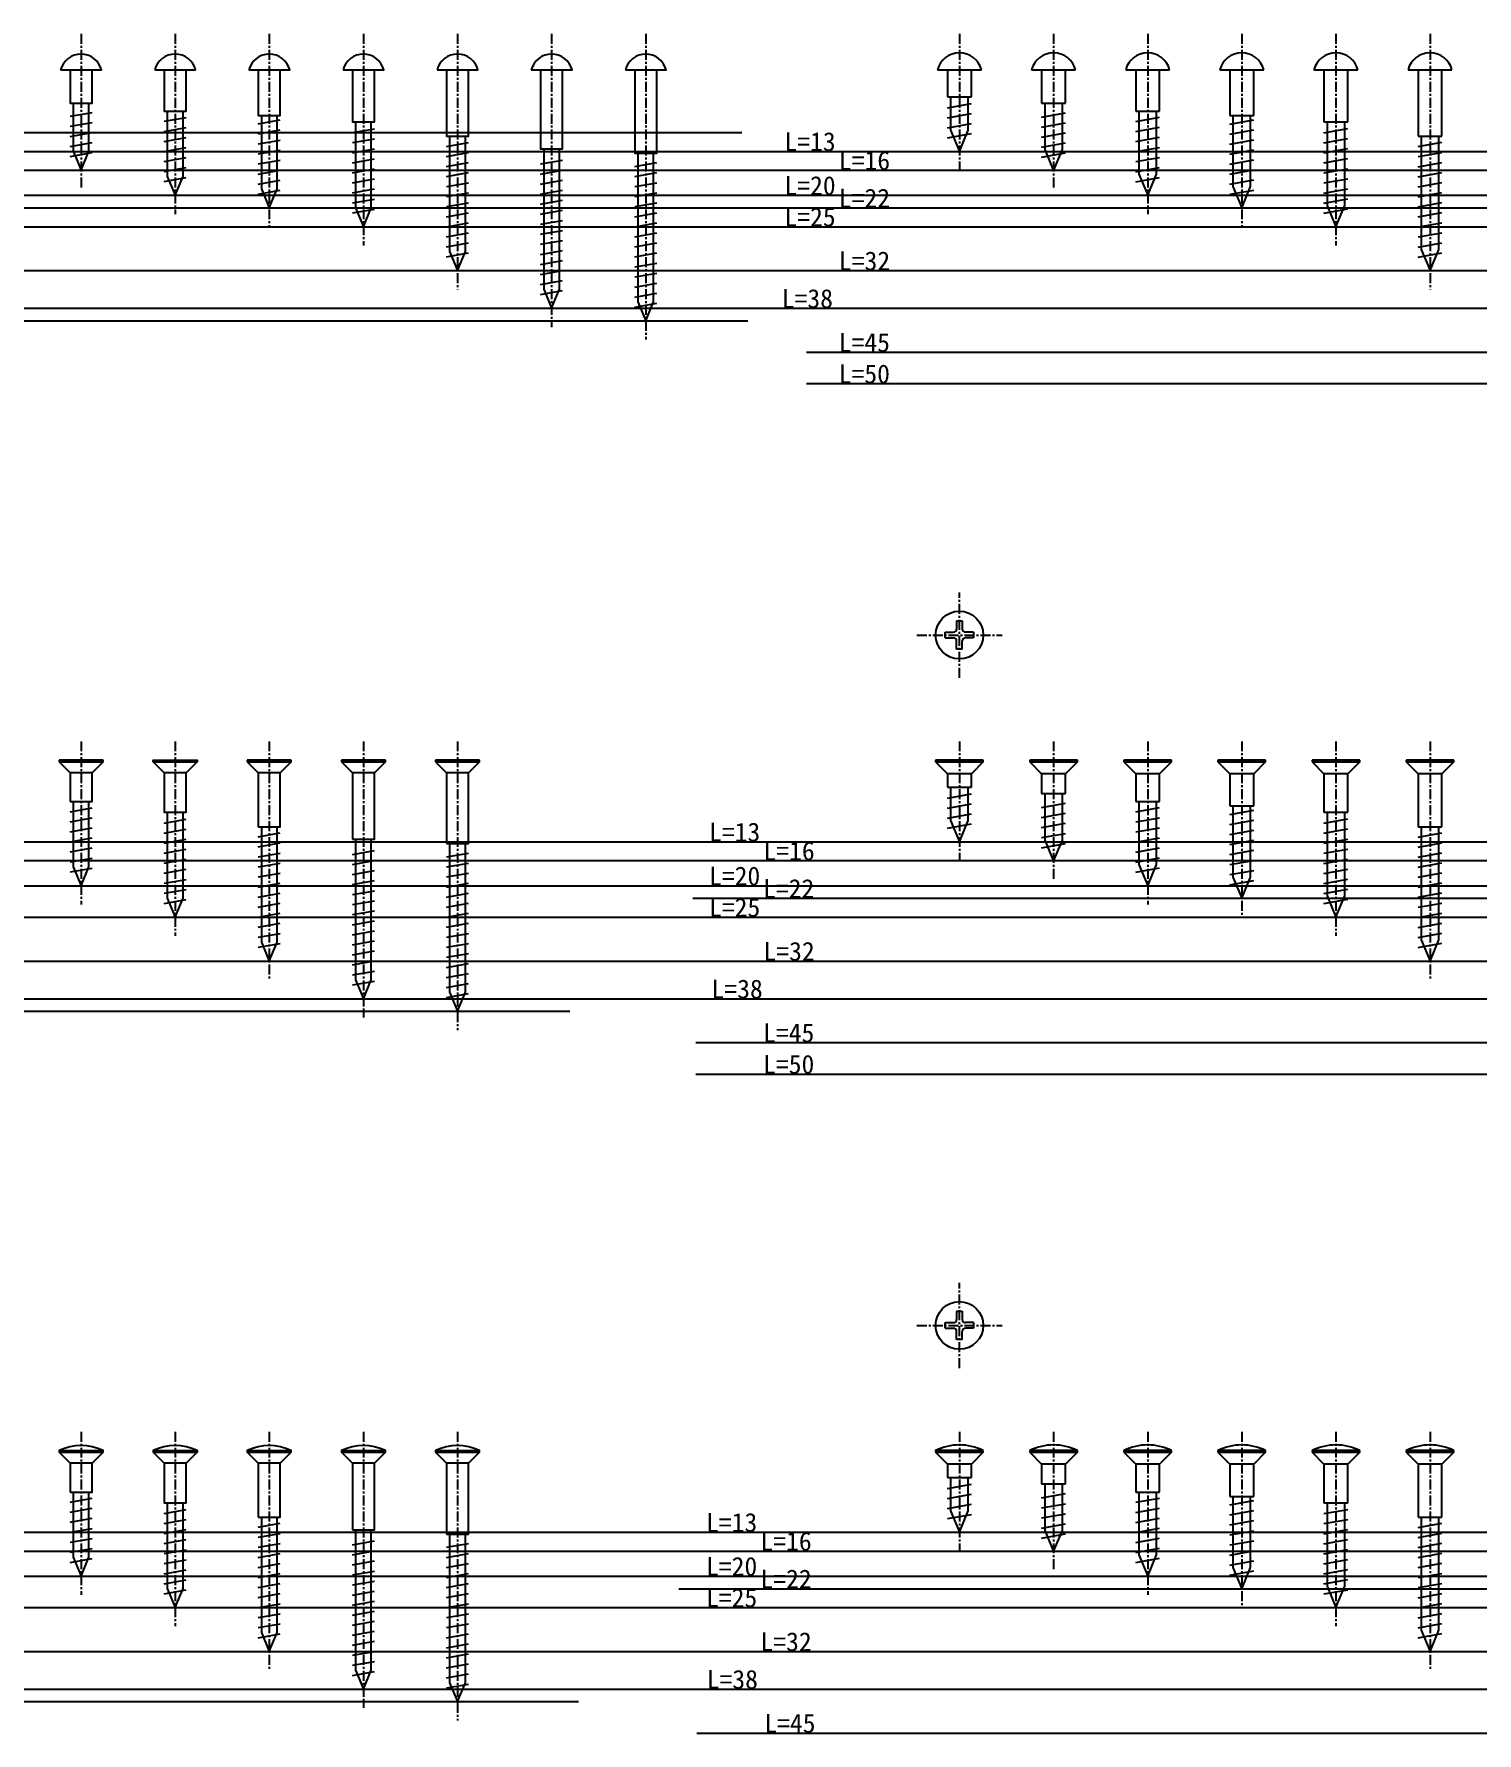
# Model space of a CAD drawing. Header units: millimetres. Extents: x 233 to 3318, y 47 to 2014.
# Drawn here: x 526.7 to 756.7, y 1033.3 to 1304 of the extents above; entities that cross this region are included whole.
import ezdxf

# ---------------------------------------------------------------- set-up
doc = ezdxf.new("R2010")
doc.units = ezdxf.units.MM
doc.linetypes.add('csc_CENTER', pattern=[50.8, 31.75, -6.35, 6.35, -6.35])
doc.layers.get('Defpoints').update_dxf_attribs({"color": 251})
doc.styles.add('ＭＳ ゴシック', font='MS Gothic.ttf')

# ---------------------------------------------------------------- blocks, each defined once
blk = doc.blocks.new('*U53')
at = {"color": 0, "linetype": 'csc_CENTER', "lineweight": -2, "ltscale": 0.05}
blk.add_line((0, 5.7), (0, -16), dxfattribs=at)
at = {"color": 0, "linetype": 'ByBlock', "lineweight": -2}
for p, q in [((-1.9, 0), (-1.9, -4.3)), ((1.9, -4.3), (1.9, 0)), ((-1.9, -4.3), (1.9, -4.3)), ((-1.9, -6.04), (1.9, -5.36)), ((-1.4, -4.3), (-1.4, -9.62)), ((1.4, -9.62), (1.4, -4.3)), ((-1.9, -7.64), (1.9, -6.96)), ((-1.9, -9.24), (1.9, -8.56)), ((-1.9, -10.84), (1.9, -10.16)), ((-1.4, -9.62), (0, -13)), ((0, -13), (1.4, -9.62))]:
    blk.add_line(p, q, dxfattribs=at)
blk.add_lwpolyline([(-3.5, 0), (3.5, 0)], dxfattribs=at)
blk.add_arc((0, -0.92), 3.62, 14.7048, 165.2952, dxfattribs=at)
blk = doc.blocks.new('*U54')
at = {"color": 0, "linetype": 'csc_CENTER', "lineweight": -2, "ltscale": 0.05}
blk.add_line((0, 5.7), (0, -19.1), dxfattribs=at)
at = {"color": 0, "linetype": 'ByBlock', "lineweight": -2}
for p, q in [((-1.9, 0), (-1.9, -5.3)), ((1.9, -5.3), (1.9, 0)), ((-1.9, -5.3), (1.9, -5.3)), ((-1.4, -5.3), (-1.4, -12.72)), ((1.4, -12.72), (1.4, -5.3)), ((-1.9, -7.54), (1.9, -6.86)), ((-1.9, -9.14), (1.9, -8.46)), ((-1.9, -10.74), (1.9, -10.06)), ((-1.9, -12.34), (1.9, -11.66)), ((-1.9, -13.94), (1.9, -13.26)), ((-1.4, -12.72), (0, -16.1)), ((0, -16.1), (1.4, -12.72))]:
    blk.add_line(p, q, dxfattribs=at)
blk.add_lwpolyline([(-3.5, 0), (3.5, 0)], dxfattribs=at)
blk.add_arc((0, -0.92), 3.62, 14.7048, 165.2952, dxfattribs=at)
blk = doc.blocks.new('*U55')
at = {"color": 0, "linetype": 'csc_CENTER', "lineweight": -2, "ltscale": 0.05}
blk.add_line((0, 5.7), (0, -23), dxfattribs=at)
at = {"color": 0, "linetype": 'ByBlock', "lineweight": -2}
for p, q in [((-1.9, 0), (-1.9, -6.6)), ((1.9, -6.6), (1.9, 0)), ((-1.9, -6.6), (1.9, -6.6)), ((-1.9, -8.24), (1.9, -7.56)), ((-1.4, -6.6), (-1.4, -16.62)), ((1.4, -16.62), (1.4, -6.6)), ((-1.9, -9.84), (1.9, -9.16)), ((-1.9, -11.44), (1.9, -10.76)), ((-1.9, -13.04), (1.9, -12.36)), ((-1.9, -14.64), (1.9, -13.96)), ((-1.9, -16.24), (1.9, -15.56)), ((-1.9, -17.84), (1.9, -17.16)), ((-1.4, -16.62), (0, -20)), ((0, -20), (1.4, -16.62))]:
    blk.add_line(p, q, dxfattribs=at)
blk.add_lwpolyline([(-3.5, 0), (3.5, 0)], dxfattribs=at)
blk.add_arc((0, -0.92), 3.62, 14.7048, 165.2952, dxfattribs=at)
blk = doc.blocks.new('*U56')
at = {"color": 0, "linetype": 'csc_CENTER', "lineweight": -2, "ltscale": 0.05}
blk.add_line((0, 5.7), (0, -25), dxfattribs=at)
at = {"color": 0, "linetype": 'ByBlock', "lineweight": -2}
for p, q in [((-1.9, 0), (-1.9, -7.3)), ((1.9, -7.3), (1.9, 0)), ((-1.9, -7.3), (1.9, -7.3)), ((-1.9, -8.64), (1.9, -7.96)), ((-1.4, -7.3), (-1.4, -18.62)), ((1.4, -18.62), (1.4, -7.3)), ((-1.9, -10.24), (1.9, -9.56)), ((-1.9, -11.84), (1.9, -11.16)), ((-1.9, -13.44), (1.9, -12.76)), ((-1.9, -15.04), (1.9, -14.36)), ((-1.9, -16.64), (1.9, -15.96)), ((-1.9, -18.24), (1.9, -17.56)), ((-1.4, -18.62), (0, -22)), ((0, -22), (1.4, -18.62)), ((-1.9, -19.84), (1.9, -19.16))]:
    blk.add_line(p, q, dxfattribs=at)
blk.add_lwpolyline([(-3.5, 0), (3.5, 0)], dxfattribs=at)
blk.add_arc((0, -0.92), 3.62, 14.7048, 165.2952, dxfattribs=at)
blk = doc.blocks.new('*U57')
at = {"color": 0, "linetype": 'csc_CENTER', "lineweight": -2, "ltscale": 0.05}
blk.add_line((0, 5.7), (0, -28), dxfattribs=at)
at = {"color": 0, "linetype": 'ByBlock', "lineweight": -2}
for p, q in [((-1.9, 0), (-1.9, -8.3)), ((1.9, -8.3), (1.9, 0)), ((-1.9, -8.3), (1.9, -8.3)), ((-1.9, -10.04), (1.9, -9.36)), ((-1.4, -8.3), (-1.4, -21.62)), ((1.4, -21.62), (1.4, -8.3)), ((-1.9, -11.64), (1.9, -10.96)), ((-1.9, -13.24), (1.9, -12.56)), ((-1.9, -14.84), (1.9, -14.16)), ((-1.9, -16.44), (1.9, -15.76)), ((-1.9, -18.04), (1.9, -17.36)), ((-1.9, -19.64), (1.9, -18.96)), ((-1.9, -21.24), (1.9, -20.56)), ((-1.4, -21.62), (0, -25)), ((0, -25), (1.4, -21.62)), ((-1.9, -22.84), (1.9, -22.16))]:
    blk.add_line(p, q, dxfattribs=at)
blk.add_lwpolyline([(-3.5, 0), (3.5, 0)], dxfattribs=at)
blk.add_arc((0, -0.92), 3.62, 14.7048, 165.2952, dxfattribs=at)
blk = doc.blocks.new('*U58')
at = {"color": 0, "linetype": 'csc_CENTER', "lineweight": -2, "ltscale": 0.05}
blk.add_line((0, 5.7), (0, -35), dxfattribs=at)
at = {"color": 0, "linetype": 'ByBlock', "lineweight": -2}
for p, q in [((-1.9, 0), (-1.9, -10.6)), ((1.9, -10.6), (1.9, 0)), ((-1.9, -10.6), (1.9, -10.6)), ((-1.4, -10.6), (-1.4, -28.62)), ((1.4, -28.62), (1.4, -10.6)), ((-1.9, -12.24), (1.9, -11.56)), ((-1.9, -13.84), (1.9, -13.16)), ((-1.9, -15.44), (1.9, -14.76)), ((-1.9, -17.04), (1.9, -16.36)), ((-1.9, -18.64), (1.9, -17.96)), ((-1.9, -20.24), (1.9, -19.56)), ((-1.9, -21.84), (1.9, -21.16)), ((-1.9, -23.44), (1.9, -22.76)), ((-1.9, -25.04), (1.9, -24.36)), ((-1.9, -26.64), (1.9, -25.96)), ((-1.9, -28.24), (1.9, -27.56)), ((-1.9, -29.84), (1.9, -29.16)), ((-1.4, -28.62), (0, -32)), ((0, -32), (1.4, -28.62))]:
    blk.add_line(p, q, dxfattribs=at)
blk.add_lwpolyline([(-3.5, 0), (3.5, 0)], dxfattribs=at)
blk.add_arc((0, -0.92), 3.62, 14.7048, 165.2952, dxfattribs=at)
blk = doc.blocks.new('*U62')
at = {"color": 0, "linetype": 'csc_CENTER', "lineweight": -2, "ltscale": 0.05}
for p, q in [((0, -6.8), (0, 6.8)), ((-6.8, 0), (6.8, 0))]:
    blk.add_line(p, q, dxfattribs=at)
at = {"color": 0, "linetype": 'ByBlock', "lineweight": -2}
for p, q in [((-2.25, 0.45), (-0.95, 0.45)), ((-2.25, -0.45), (-2.25, 0.45)), ((-0.45, 2.25), (0.45, 2.25)), ((-0.45, 2.25), (-0.45, 0.95)), ((0.45, 2.25), (0.45, 0.95)), ((2.25, 0.45), (0.95, 0.45)), ((2.25, 0.45), (2.25, -0.45)), ((-2.25, -0.45), (-0.95, -0.45)), ((-0.45, -2.25), (-0.45, -0.95)), ((0.45, -2.25), (-0.45, -2.25)), ((0.45, -2.25), (0.45, -0.95)), ((2.25, -0.45), (0.95, -0.45))]:
    blk.add_line(p, q, dxfattribs=at)
blk.add_circle((0, 0), 3.8, dxfattribs=at)
for centre, start, end in [((-0.95, 0.95), 270, 0), ((0.95, 0.95), 180, 270), ((-0.95, -0.95), 0, 90), ((0.95, -0.95), 90, 180)]:
    blk.add_arc(centre, 0.5, start, end, dxfattribs=at)
blk = doc.blocks.new('*U63')
at = {"color": 0, "linetype": 'csc_CENTER', "lineweight": -2, "ltscale": 0.05}
blk.add_line((0, 3), (0, -16), dxfattribs=at)
at = {"color": 0, "linetype": 'ByBlock', "lineweight": -2}
for p, q in [((3.8, 0), (-3.8, 0)), ((-3.8, 0), (-3.8, -0.25)), ((3.8, -0.25), (3.8, 0)), ((-3.8, -0.25), (3.8, -0.25)), ((-3.8, -0.25), (-1.9, -2.15)), ((-1.9, -2.15), (-1.9, -4.3)), ((3.8, -0.25), (1.9, -2.15)), ((1.9, -4.3), (1.9, -2.15)), ((-1.9, -4.3), (1.9, -4.3)), ((-1.9, -6.04), (1.9, -5.36)), ((-1.4, -4.3), (-1.4, -9.62)), ((1.4, -9.62), (1.4, -4.3)), ((-1.9, -7.64), (1.9, -6.96)), ((-1.9, -9.24), (1.9, -8.56)), ((-1.9, -10.84), (1.9, -10.16)), ((-1.4, -9.62), (0, -13)), ((0, -13), (1.4, -9.62))]:
    blk.add_line(p, q, dxfattribs=at)
blk.add_lwpolyline([(1.9, -2.15), (-1.9, -2.15)], dxfattribs=at)
blk = doc.blocks.new('*U64')
at = {"color": 0, "linetype": 'csc_CENTER', "lineweight": -2, "ltscale": 0.05}
blk.add_line((0, 3), (0, -19.1), dxfattribs=at)
at = {"color": 0, "linetype": 'ByBlock', "lineweight": -2}
for p, q in [((3.8, 0), (-3.8, 0)), ((-3.8, 0), (-3.8, -0.25)), ((3.8, -0.25), (3.8, 0)), ((-3.8, -0.25), (3.8, -0.25)), ((-3.8, -0.25), (-1.9, -2.15)), ((-1.9, -2.15), (-1.9, -5.3)), ((3.8, -0.25), (1.9, -2.15)), ((1.9, -5.3), (1.9, -2.15)), ((-1.9, -5.3), (1.9, -5.3)), ((-1.4, -5.3), (-1.4, -12.72)), ((1.4, -12.72), (1.4, -5.3)), ((-1.9, -7.54), (1.9, -6.86)), ((-1.9, -9.14), (1.9, -8.46)), ((-1.9, -10.74), (1.9, -10.06)), ((-1.9, -12.34), (1.9, -11.66)), ((-1.9, -13.94), (1.9, -13.26)), ((-1.4, -12.72), (0, -16.1)), ((0, -16.1), (1.4, -12.72))]:
    blk.add_line(p, q, dxfattribs=at)
blk.add_lwpolyline([(1.9, -2.15), (-1.9, -2.15)], dxfattribs=at)
blk = doc.blocks.new('*U65')
at = {"color": 0, "linetype": 'csc_CENTER', "lineweight": -2, "ltscale": 0.05}
blk.add_line((0, 3), (0, -23), dxfattribs=at)
at = {"color": 0, "linetype": 'ByBlock', "lineweight": -2}
for p, q in [((3.8, 0), (-3.8, 0)), ((-3.8, 0), (-3.8, -0.25)), ((3.8, -0.25), (3.8, 0)), ((-3.8, -0.25), (3.8, -0.25)), ((-3.8, -0.25), (-1.9, -2.15)), ((-1.9, -2.15), (-1.9, -6.6)), ((3.8, -0.25), (1.9, -2.15)), ((1.9, -6.6), (1.9, -2.15)), ((-1.9, -6.6), (1.9, -6.6)), ((-1.9, -8.24), (1.9, -7.56)), ((-1.4, -6.6), (-1.4, -16.62)), ((1.4, -16.62), (1.4, -6.6)), ((-1.9, -9.84), (1.9, -9.16)), ((-1.9, -11.44), (1.9, -10.76)), ((-1.9, -13.04), (1.9, -12.36)), ((-1.9, -14.64), (1.9, -13.96)), ((-1.9, -16.24), (1.9, -15.56)), ((-1.9, -17.84), (1.9, -17.16)), ((-1.4, -16.62), (0, -20)), ((0, -20), (1.4, -16.62))]:
    blk.add_line(p, q, dxfattribs=at)
blk.add_lwpolyline([(1.9, -2.15), (-1.9, -2.15)], dxfattribs=at)
blk = doc.blocks.new('*U66')
at = {"color": 0, "linetype": 'csc_CENTER', "lineweight": -2, "ltscale": 0.05}
blk.add_line((0, 3), (0, -25), dxfattribs=at)
at = {"color": 0, "linetype": 'ByBlock', "lineweight": -2}
for p, q in [((3.8, 0), (-3.8, 0)), ((-3.8, 0), (-3.8, -0.25)), ((3.8, -0.25), (3.8, 0)), ((-3.8, -0.25), (3.8, -0.25)), ((-3.8, -0.25), (-1.9, -2.15)), ((-1.9, -2.15), (-1.9, -7.3)), ((3.8, -0.25), (1.9, -2.15)), ((1.9, -7.3), (1.9, -2.15)), ((-1.9, -7.3), (1.9, -7.3)), ((-1.9, -8.64), (1.9, -7.96)), ((-1.4, -7.3), (-1.4, -18.62)), ((1.4, -18.62), (1.4, -7.3)), ((-1.9, -10.24), (1.9, -9.56)), ((-1.9, -11.84), (1.9, -11.16)), ((-1.9, -13.44), (1.9, -12.76)), ((-1.9, -15.04), (1.9, -14.36)), ((-1.9, -16.64), (1.9, -15.96)), ((-1.9, -18.24), (1.9, -17.56)), ((-1.4, -18.62), (0, -22)), ((0, -22), (1.4, -18.62)), ((-1.9, -19.84), (1.9, -19.16))]:
    blk.add_line(p, q, dxfattribs=at)
blk.add_lwpolyline([(1.9, -2.15), (-1.9, -2.15)], dxfattribs=at)
blk = doc.blocks.new('*U70')
at = {"color": 0, "linetype": 'csc_CENTER', "lineweight": -2, "ltscale": 0.05}
blk.add_line((0, 3), (0, -28), dxfattribs=at)
at = {"color": 0, "linetype": 'ByBlock', "lineweight": -2}
for p, q in [((3.8, 0), (-3.8, 0)), ((-3.8, 0), (-3.8, -0.25)), ((3.8, -0.25), (3.8, 0)), ((-3.8, -0.25), (3.8, -0.25)), ((-3.8, -0.25), (-1.9, -2.15)), ((-1.9, -2.15), (-1.9, -8.3)), ((3.8, -0.25), (1.9, -2.15)), ((1.9, -8.3), (1.9, -2.15)), ((-1.9, -8.3), (1.9, -8.3)), ((-1.9, -10.04), (1.9, -9.36)), ((-1.4, -8.3), (-1.4, -21.62)), ((1.4, -21.62), (1.4, -8.3)), ((-1.9, -11.64), (1.9, -10.96)), ((-1.9, -13.24), (1.9, -12.56)), ((-1.9, -14.84), (1.9, -14.16)), ((-1.9, -16.44), (1.9, -15.76)), ((-1.9, -18.04), (1.9, -17.36)), ((-1.9, -19.64), (1.9, -18.96)), ((-1.9, -21.24), (1.9, -20.56)), ((-1.4, -21.62), (0, -25)), ((0, -25), (1.4, -21.62)), ((-1.9, -22.84), (1.9, -22.16))]:
    blk.add_line(p, q, dxfattribs=at)
blk.add_lwpolyline([(1.9, -2.15), (-1.9, -2.15)], dxfattribs=at)
blk = doc.blocks.new('*U69')
at = {"color": 0, "linetype": 'csc_CENTER', "lineweight": -2, "ltscale": 0.05}
blk.add_line((0, 3), (0, -35), dxfattribs=at)
at = {"color": 0, "linetype": 'ByBlock', "lineweight": -2}
for p, q in [((3.8, 0), (-3.8, 0)), ((-3.8, 0), (-3.8, -0.25)), ((3.8, -0.25), (3.8, 0)), ((-3.8, -0.25), (3.8, -0.25)), ((-3.8, -0.25), (-1.9, -2.15)), ((-1.9, -2.15), (-1.9, -10.6)), ((3.8, -0.25), (1.9, -2.15)), ((1.9, -10.6), (1.9, -2.15)), ((-1.9, -10.6), (1.9, -10.6)), ((-1.4, -10.6), (-1.4, -28.62)), ((1.4, -28.62), (1.4, -10.6)), ((-1.9, -12.24), (1.9, -11.56)), ((-1.9, -13.84), (1.9, -13.16)), ((-1.9, -15.44), (1.9, -14.76)), ((-1.9, -17.04), (1.9, -16.36)), ((-1.9, -18.64), (1.9, -17.96)), ((-1.9, -20.24), (1.9, -19.56)), ((-1.9, -21.84), (1.9, -21.16)), ((-1.9, -23.44), (1.9, -22.76)), ((-1.9, -25.04), (1.9, -24.36)), ((-1.9, -26.64), (1.9, -25.96)), ((-1.9, -28.24), (1.9, -27.56)), ((-1.9, -29.84), (1.9, -29.16)), ((-1.4, -28.62), (0, -32)), ((0, -32), (1.4, -28.62))]:
    blk.add_line(p, q, dxfattribs=at)
blk.add_lwpolyline([(1.9, -2.15), (-1.9, -2.15)], dxfattribs=at)
blk = doc.blocks.new('*U72')
at = {"color": 0, "linetype": 'csc_CENTER', "lineweight": -2, "ltscale": 0.05}
for p, q in [((0, -6.8), (0, 6.8)), ((-6.8, 0), (6.8, 0))]:
    blk.add_line(p, q, dxfattribs=at)
at = {"color": 0, "linetype": 'ByBlock', "lineweight": -2}
for p, q in [((-2.25, 0.45), (-0.95, 0.45)), ((-2.25, -0.45), (-2.25, 0.45)), ((-0.45, 2.25), (0.45, 2.25)), ((-0.45, 2.25), (-0.45, 0.95)), ((0.45, 2.25), (0.45, 0.95)), ((2.25, 0.45), (0.95, 0.45)), ((2.25, 0.45), (2.25, -0.45)), ((-2.25, -0.45), (-0.95, -0.45)), ((-0.45, -2.25), (-0.45, -0.95)), ((0.45, -2.25), (-0.45, -2.25)), ((0.45, -2.25), (0.45, -0.95)), ((2.25, -0.45), (0.95, -0.45))]:
    blk.add_line(p, q, dxfattribs=at)
blk.add_circle((0, 0), 3.8, dxfattribs=at)
for centre, start, end in [((-0.95, 0.95), 270, 0), ((0.95, 0.95), 180, 270), ((-0.95, -0.95), 0, 90), ((0.95, -0.95), 90, 180)]:
    blk.add_arc(centre, 0.5, start, end, dxfattribs=at)
blk = doc.blocks.new('*U73')
at = {"color": 0, "linetype": 'csc_CENTER', "lineweight": -2, "ltscale": 0.05}
blk.add_line((0, 3), (0, -16), dxfattribs=at)
at = {"color": 0, "linetype": 'ByBlock', "lineweight": -2}
for p, q in [((3.8, 0), (-3.8, 0)), ((-3.8, 0), (-3.8, -0.25)), ((3.8, -0.25), (3.8, 0)), ((-3.8, -0.25), (3.8, -0.25)), ((-3.8, -0.25), (-1.9, -2.15)), ((-1.9, -2.15), (-1.9, -4.3)), ((3.8, -0.25), (1.9, -2.15)), ((1.9, -4.3), (1.9, -2.15)), ((-1.9, -4.3), (1.9, -4.3)), ((-1.9, -6.04), (1.9, -5.36)), ((-1.4, -4.3), (-1.4, -9.62)), ((1.4, -9.62), (1.4, -4.3)), ((-1.9, -7.64), (1.9, -6.96)), ((-1.9, -9.24), (1.9, -8.56)), ((-1.9, -10.84), (1.9, -10.16)), ((-1.4, -9.62), (0, -13)), ((0, -13), (1.4, -9.62))]:
    blk.add_line(p, q, dxfattribs=at)
blk.add_lwpolyline([(3.8, 0, 0.236842), (-3.8, 0)], format="xyb", dxfattribs=at)
blk.add_lwpolyline([(1.9, -2.15), (-1.9, -2.15)], dxfattribs=at)
blk = doc.blocks.new('*U74')
at = {"color": 0, "linetype": 'csc_CENTER', "lineweight": -2, "ltscale": 0.05}
blk.add_line((0, 3), (0, -19.1), dxfattribs=at)
at = {"color": 0, "linetype": 'ByBlock', "lineweight": -2}
for p, q in [((3.8, 0), (-3.8, 0)), ((-3.8, 0), (-3.8, -0.25)), ((3.8, -0.25), (3.8, 0)), ((-3.8, -0.25), (3.8, -0.25)), ((-3.8, -0.25), (-1.9, -2.15)), ((-1.9, -2.15), (-1.9, -5.3)), ((3.8, -0.25), (1.9, -2.15)), ((1.9, -5.3), (1.9, -2.15)), ((-1.9, -5.3), (1.9, -5.3)), ((-1.4, -5.3), (-1.4, -12.72)), ((1.4, -12.72), (1.4, -5.3)), ((-1.9, -7.54), (1.9, -6.86)), ((-1.9, -9.14), (1.9, -8.46)), ((-1.9, -10.74), (1.9, -10.06)), ((-1.9, -12.34), (1.9, -11.66)), ((-1.9, -13.94), (1.9, -13.26)), ((-1.4, -12.72), (0, -16.1)), ((0, -16.1), (1.4, -12.72))]:
    blk.add_line(p, q, dxfattribs=at)
blk.add_lwpolyline([(3.8, 0, 0.236842), (-3.8, 0)], format="xyb", dxfattribs=at)
blk.add_lwpolyline([(1.9, -2.15), (-1.9, -2.15)], dxfattribs=at)
blk = doc.blocks.new('*U75')
at = {"color": 0, "linetype": 'csc_CENTER', "lineweight": -2, "ltscale": 0.05}
blk.add_line((0, 3), (0, -23), dxfattribs=at)
at = {"color": 0, "linetype": 'ByBlock', "lineweight": -2}
for p, q in [((3.8, 0), (-3.8, 0)), ((-3.8, 0), (-3.8, -0.25)), ((3.8, -0.25), (3.8, 0)), ((-3.8, -0.25), (3.8, -0.25)), ((-3.8, -0.25), (-1.9, -2.15)), ((-1.9, -2.15), (-1.9, -6.6)), ((3.8, -0.25), (1.9, -2.15)), ((1.9, -6.6), (1.9, -2.15)), ((-1.9, -6.6), (1.9, -6.6)), ((-1.9, -8.24), (1.9, -7.56)), ((-1.4, -6.6), (-1.4, -16.62)), ((1.4, -16.62), (1.4, -6.6)), ((-1.9, -9.84), (1.9, -9.16)), ((-1.9, -11.44), (1.9, -10.76)), ((-1.9, -13.04), (1.9, -12.36)), ((-1.9, -14.64), (1.9, -13.96)), ((-1.9, -16.24), (1.9, -15.56)), ((-1.9, -17.84), (1.9, -17.16)), ((-1.4, -16.62), (0, -20)), ((0, -20), (1.4, -16.62))]:
    blk.add_line(p, q, dxfattribs=at)
blk.add_lwpolyline([(3.8, 0, 0.236842), (-3.8, 0)], format="xyb", dxfattribs=at)
blk.add_lwpolyline([(1.9, -2.15), (-1.9, -2.15)], dxfattribs=at)
blk = doc.blocks.new('*U76')
at = {"color": 0, "linetype": 'csc_CENTER', "lineweight": -2, "ltscale": 0.05}
blk.add_line((0, 3), (0, -25), dxfattribs=at)
at = {"color": 0, "linetype": 'ByBlock', "lineweight": -2}
for p, q in [((3.8, 0), (-3.8, 0)), ((-3.8, 0), (-3.8, -0.25)), ((3.8, -0.25), (3.8, 0)), ((-3.8, -0.25), (3.8, -0.25)), ((-3.8, -0.25), (-1.9, -2.15)), ((-1.9, -2.15), (-1.9, -7.3)), ((3.8, -0.25), (1.9, -2.15)), ((1.9, -7.3), (1.9, -2.15)), ((-1.9, -7.3), (1.9, -7.3)), ((-1.9, -8.64), (1.9, -7.96)), ((-1.4, -7.3), (-1.4, -18.62)), ((1.4, -18.62), (1.4, -7.3)), ((-1.9, -10.24), (1.9, -9.56)), ((-1.9, -11.84), (1.9, -11.16)), ((-1.9, -13.44), (1.9, -12.76)), ((-1.9, -15.04), (1.9, -14.36)), ((-1.9, -16.64), (1.9, -15.96)), ((-1.9, -18.24), (1.9, -17.56)), ((-1.4, -18.62), (0, -22)), ((0, -22), (1.4, -18.62)), ((-1.9, -19.84), (1.9, -19.16))]:
    blk.add_line(p, q, dxfattribs=at)
blk.add_lwpolyline([(3.8, 0, 0.236842), (-3.8, 0)], format="xyb", dxfattribs=at)
blk.add_lwpolyline([(1.9, -2.15), (-1.9, -2.15)], dxfattribs=at)
blk = doc.blocks.new('*U77')
at = {"color": 0, "linetype": 'csc_CENTER', "lineweight": -2, "ltscale": 0.05}
blk.add_line((0, 3), (0, -28), dxfattribs=at)
at = {"color": 0, "linetype": 'ByBlock', "lineweight": -2}
for p, q in [((3.8, 0), (-3.8, 0)), ((-3.8, 0), (-3.8, -0.25)), ((3.8, -0.25), (3.8, 0)), ((-3.8, -0.25), (3.8, -0.25)), ((-3.8, -0.25), (-1.9, -2.15)), ((-1.9, -2.15), (-1.9, -8.3)), ((3.8, -0.25), (1.9, -2.15)), ((1.9, -8.3), (1.9, -2.15)), ((-1.9, -8.3), (1.9, -8.3)), ((-1.9, -10.04), (1.9, -9.36)), ((-1.4, -8.3), (-1.4, -21.62)), ((1.4, -21.62), (1.4, -8.3)), ((-1.9, -11.64), (1.9, -10.96)), ((-1.9, -13.24), (1.9, -12.56)), ((-1.9, -14.84), (1.9, -14.16)), ((-1.9, -16.44), (1.9, -15.76)), ((-1.9, -18.04), (1.9, -17.36)), ((-1.9, -19.64), (1.9, -18.96)), ((-1.9, -21.24), (1.9, -20.56)), ((-1.4, -21.62), (0, -25)), ((0, -25), (1.4, -21.62)), ((-1.9, -22.84), (1.9, -22.16))]:
    blk.add_line(p, q, dxfattribs=at)
blk.add_lwpolyline([(3.8, 0, 0.236842), (-3.8, 0)], format="xyb", dxfattribs=at)
blk.add_lwpolyline([(1.9, -2.15), (-1.9, -2.15)], dxfattribs=at)
blk = doc.blocks.new('*U78')
at = {"color": 0, "linetype": 'csc_CENTER', "lineweight": -2, "ltscale": 0.05}
blk.add_line((0, 3), (0, -35), dxfattribs=at)
at = {"color": 0, "linetype": 'ByBlock', "lineweight": -2}
for p, q in [((3.8, 0), (-3.8, 0)), ((-3.8, 0), (-3.8, -0.25)), ((3.8, -0.25), (3.8, 0)), ((-3.8, -0.25), (3.8, -0.25)), ((-3.8, -0.25), (-1.9, -2.15)), ((-1.9, -2.15), (-1.9, -10.6)), ((3.8, -0.25), (1.9, -2.15)), ((1.9, -10.6), (1.9, -2.15)), ((-1.9, -10.6), (1.9, -10.6)), ((-1.4, -10.6), (-1.4, -28.62)), ((1.4, -28.62), (1.4, -10.6)), ((-1.9, -12.24), (1.9, -11.56)), ((-1.9, -13.84), (1.9, -13.16)), ((-1.9, -15.44), (1.9, -14.76)), ((-1.9, -17.04), (1.9, -16.36)), ((-1.9, -18.64), (1.9, -17.96)), ((-1.9, -20.24), (1.9, -19.56)), ((-1.9, -21.84), (1.9, -21.16)), ((-1.9, -23.44), (1.9, -22.76)), ((-1.9, -25.04), (1.9, -24.36)), ((-1.9, -26.64), (1.9, -25.96)), ((-1.9, -28.24), (1.9, -27.56)), ((-1.9, -29.84), (1.9, -29.16)), ((-1.4, -28.62), (0, -32)), ((0, -32), (1.4, -28.62))]:
    blk.add_line(p, q, dxfattribs=at)
blk.add_lwpolyline([(3.8, 0, 0.236842), (-3.8, 0)], format="xyb", dxfattribs=at)
blk.add_lwpolyline([(1.9, -2.15), (-1.9, -2.15)], dxfattribs=at)

msp = doc.modelspace()

# ---------------------------------------------------------------- linework, layer by layer
at = {"linetype": 'csc_CENTER', "ltscale": 0.05}
for p, q in [((534.2, 1303.95), (534.2, 1279.25)), ((549.2, 1303.95), (549.2, 1275.25)), ((564.2, 1303.95), (564.2, 1273.25)), ((579.2, 1303.95), (579.2, 1270.25)), ((594.2, 1303.95), (594.2, 1263.25)), ((609.2, 1303.95), (609.2, 1257.25)), ((624.2, 1303.95), (624.2, 1255.25)), ((534.2, 1191.25), (534.2, 1165.25)), ((549.2, 1191.25), (549.2, 1160.25)), ((564.2, 1191.25), (564.2, 1153.25)), ((579.2, 1191.25), (579.2, 1147.25)), ((594.2, 1191.25), (594.2, 1145.25)), ((534.2, 1081.25), (534.2, 1055.25)), ((549.2, 1081.25), (549.2, 1050.25)), ((564.2, 1081.25), (564.2, 1043.25)), ((579.2, 1081.25), (579.2, 1037.25)), ((594.2, 1081.25), (594.2, 1035.25))]:
    msp.add_line(p, q, dxfattribs=at)
for p, q in [((532.45, 1290.84), (535.95, 1291.46)), ((532.45, 1289.24), (535.95, 1289.86)), ((547.45, 1290.04), (550.95, 1290.66)), ((547.45, 1288.44), (550.95, 1289.06)), ((562.45, 1289.64), (565.95, 1290.26)), ((562.45, 1288.04), (565.95, 1288.66)), ((577.45, 1288.24), (580.95, 1288.86)), ((532.45, 1287.64), (535.95, 1288.26)), ((532.45, 1286.04), (535.95, 1286.66)), ((547.45, 1286.84), (550.95, 1287.46)), ((547.45, 1285.24), (550.95, 1285.86)), ((562.45, 1286.44), (565.95, 1287.06)), ((577.45, 1286.64), (580.95, 1287.26)), ((592.45, 1286.04), (595.95, 1286.66)), ((532.45, 1284.44), (535.95, 1285.06)), ((547.45, 1283.64), (550.95, 1284.26)), ((562.45, 1284.84), (565.95, 1285.46)), ((562.45, 1283.24), (565.95, 1283.86)), ((577.45, 1285.04), (580.95, 1285.66)), ((577.45, 1283.44), (580.95, 1284.06)), ((592.45, 1284.44), (595.95, 1285.06)), ((592.45, 1282.84), (595.95, 1283.46)), ((607.45, 1283.24), (610.95, 1283.86)), ((622.45, 1282.84), (625.95, 1283.46)), ((547.45, 1282.04), (550.95, 1282.66)), ((547.45, 1280.44), (550.95, 1281.06)), ((562.45, 1281.64), (565.95, 1282.26)), ((562.45, 1280.04), (565.95, 1280.66)), ((577.45, 1281.84), (580.95, 1282.46)), ((577.45, 1280.24), (580.95, 1280.86)), ((592.45, 1281.24), (595.95, 1281.86)), ((607.45, 1281.64), (610.95, 1282.26)), ((607.45, 1280.04), (610.95, 1280.66)), ((622.45, 1281.24), (625.95, 1281.86)), ((562.45, 1278.44), (565.95, 1279.06)), ((577.45, 1278.64), (580.95, 1279.26)), ((592.45, 1279.64), (595.95, 1280.26)), ((592.45, 1278.04), (595.95, 1278.66)), ((607.45, 1278.44), (610.95, 1279.06)), ((622.45, 1279.64), (625.95, 1280.26)), ((622.45, 1278.04), (625.95, 1278.66)), ((577.45, 1277.04), (580.95, 1277.66)), ((577.45, 1275.44), (580.95, 1276.06)), ((592.45, 1276.44), (595.95, 1277.06)), ((592.45, 1274.84), (595.95, 1275.46)), ((607.45, 1276.84), (610.95, 1277.46)), ((607.45, 1275.24), (610.95, 1275.86)), ((622.45, 1276.44), (625.95, 1277.06)), ((622.45, 1274.84), (625.95, 1275.46)), ((592.45, 1273.24), (595.95, 1273.86)), ((607.45, 1273.64), (610.95, 1274.26)), ((607.45, 1272.04), (610.95, 1272.66)), ((622.45, 1273.24), (625.95, 1273.86)), ((592.45, 1271.64), (595.95, 1272.26)), ((592.45, 1270.04), (595.95, 1270.66)), ((607.45, 1270.44), (610.95, 1271.06)), ((622.45, 1271.64), (625.95, 1272.26)), ((622.45, 1270.04), (625.95, 1270.66)), ((592.45, 1268.44), (595.95, 1269.06)), ((607.45, 1268.84), (610.95, 1269.46)), ((607.45, 1267.24), (610.95, 1267.86)), ((622.45, 1268.44), (625.95, 1269.06)), ((622.45, 1266.84), (625.95, 1267.46)), ((607.45, 1265.64), (610.95, 1266.26)), ((607.45, 1264.04), (610.95, 1264.66)), ((622.45, 1265.24), (625.95, 1265.86)), ((622.45, 1263.64), (625.95, 1264.26)), ((607.45, 1262.44), (610.95, 1263.06)), ((622.45, 1262.04), (625.95, 1262.66)), ((622.45, 1260.44), (625.95, 1261.06)), ((537.7, 1188.25), (530.7, 1188.25)), ((530.7, 1188.25), (530.7, 1188)), ((530.7, 1188), (537.7, 1188)), ((530.7, 1188), (532.45, 1186.25)), ((537.7, 1188), (535.95, 1186.25)), ((537.7, 1188), (537.7, 1188.25)), ((545.7, 1188), (552.7, 1188)), ((567.7, 1188.25), (560.7, 1188.25)), ((560.7, 1188.25), (560.7, 1188)), ((560.7, 1188), (567.7, 1188)), ((560.7, 1188), (562.45, 1186.25)), ((567.7, 1188), (565.95, 1186.25)), ((567.7, 1188), (567.7, 1188.25)), ((582.7, 1188.25), (575.7, 1188.25)), ((575.7, 1188.25), (575.7, 1188)), ((575.7, 1188), (582.7, 1188)), ((575.7, 1188), (577.45, 1186.25)), ((582.7, 1188), (580.95, 1186.25)), ((582.7, 1188), (582.7, 1188.25)), ((597.7, 1188.25), (590.7, 1188.25)), ((590.7, 1188.25), (590.7, 1188)), ((590.7, 1188), (597.7, 1188)), ((590.7, 1188), (592.45, 1186.25)), ((597.7, 1188), (595.95, 1186.25)), ((597.7, 1188), (597.7, 1188.25)), ((532.45, 1180.04), (535.95, 1180.66)), ((532.45, 1178.44), (535.95, 1179.06)), ((547.45, 1178.24), (550.95, 1178.86)), ((532.45, 1176.84), (535.95, 1177.46)), ((532.45, 1175.24), (535.95, 1175.86)), ((547.45, 1176.64), (550.95, 1177.26)), ((547.45, 1175.04), (550.95, 1175.66)), ((562.45, 1176.04), (565.95, 1176.66)), ((562.45, 1174.44), (565.95, 1175.06)), ((532.45, 1173.64), (535.95, 1174.26)), ((532.45, 1172.04), (535.95, 1172.66)), ((547.45, 1173.44), (550.95, 1174.06)), ((547.45, 1171.84), (550.95, 1172.46)), ((562.45, 1172.84), (565.95, 1173.46)), ((577.45, 1173.24), (580.95, 1173.86)), ((577.45, 1171.64), (580.95, 1172.26)), ((592.45, 1172.84), (595.95, 1173.46)), ((532.45, 1170.44), (535.95, 1171.06)), ((547.45, 1170.24), (550.95, 1170.86)), ((562.45, 1171.24), (565.95, 1171.86)), ((562.45, 1169.64), (565.95, 1170.26)), ((577.45, 1170.04), (580.95, 1170.66)), ((592.45, 1171.24), (595.95, 1171.86)), ((592.45, 1169.64), (595.95, 1170.26)), ((547.45, 1168.64), (550.95, 1169.26)), ((547.45, 1167.04), (550.95, 1167.66)), ((562.45, 1168.04), (565.95, 1168.66)), ((562.45, 1166.44), (565.95, 1167.06)), ((577.45, 1168.44), (580.95, 1169.06)), ((577.45, 1166.84), (580.95, 1167.46)), ((592.45, 1168.04), (595.95, 1168.66)), ((592.45, 1166.44), (595.95, 1167.06)), ((547.45, 1165.44), (550.95, 1166.06)), ((562.45, 1164.84), (565.95, 1165.46)), ((577.45, 1165.24), (580.95, 1165.86)), ((577.45, 1163.64), (580.95, 1164.26)), ((592.45, 1164.84), (595.95, 1165.46)), ((562.45, 1163.24), (565.95, 1163.86)), ((562.45, 1161.64), (565.95, 1162.26)), ((577.45, 1162.04), (580.95, 1162.66)), ((592.45, 1163.24), (595.95, 1163.86)), ((592.45, 1161.64), (595.95, 1162.26)), ((562.45, 1160.04), (565.95, 1160.66)), ((562.45, 1158.44), (565.95, 1159.06)), ((577.45, 1160.44), (580.95, 1161.06)), ((577.45, 1158.84), (580.95, 1159.46)), ((592.45, 1160.04), (595.95, 1160.66)), ((592.45, 1158.44), (595.95, 1159.06)), ((577.45, 1157.24), (580.95, 1157.86)), ((577.45, 1155.64), (580.95, 1156.26)), ((592.45, 1156.84), (595.95, 1157.46)), ((577.45, 1154.04), (580.95, 1154.66)), ((592.45, 1155.24), (595.95, 1155.86)), ((592.45, 1153.64), (595.95, 1154.26)), ((577.45, 1152.44), (580.95, 1153.06)), ((592.45, 1152.04), (595.95, 1152.66)), ((592.45, 1150.44), (595.95, 1151.06)), ((530.7, 1078), (537.7, 1078)), ((537.7, 1078), (535.95, 1076.25)), ((537.7, 1078), (537.7, 1078.25)), ((545.7, 1078), (552.7, 1078)), ((560.7, 1078), (567.7, 1078)), ((567.7, 1078), (565.95, 1076.25)), ((567.7, 1078), (567.7, 1078.25)), ((575.7, 1078), (582.7, 1078)), ((582.7, 1078), (580.95, 1076.25)), ((582.7, 1078), (582.7, 1078.25)), ((590.7, 1078), (597.7, 1078)), ((597.7, 1078), (595.95, 1076.25)), ((597.7, 1078), (597.7, 1078.25)), ((532.45, 1070.04), (535.95, 1070.66)), ((532.45, 1068.44), (535.95, 1069.06)), ((532.45, 1066.84), (535.95, 1067.46)), ((547.45, 1068.24), (550.95, 1068.86)), ((547.45, 1066.64), (550.95, 1067.26)), ((562.45, 1066.04), (565.95, 1066.66)), ((532.45, 1065.24), (535.95, 1065.86)), ((532.45, 1063.64), (535.95, 1064.26)), ((547.45, 1065.04), (550.95, 1065.66)), ((547.45, 1063.44), (550.95, 1064.06)), ((562.45, 1064.44), (565.95, 1065.06)), ((577.45, 1063.24), (580.95, 1063.86)), ((532.45, 1062.04), (535.95, 1062.66)), ((547.45, 1061.84), (550.95, 1062.46)), ((562.45, 1062.84), (565.95, 1063.46)), ((562.45, 1061.24), (565.95, 1061.86)), ((577.45, 1061.64), (580.95, 1062.26)), ((592.45, 1062.84), (595.95, 1063.46)), ((592.45, 1061.24), (595.95, 1061.86)), ((532.45, 1060.44), (535.95, 1061.06)), ((547.45, 1060.24), (550.95, 1060.86)), ((547.45, 1058.64), (550.95, 1059.26)), ((562.45, 1059.64), (565.95, 1060.26)), ((562.45, 1058.04), (565.95, 1058.66)), ((577.45, 1060.04), (580.95, 1060.66)), ((577.45, 1058.44), (580.95, 1059.06)), ((592.45, 1059.64), (595.95, 1060.26)), ((592.45, 1058.04), (595.95, 1058.66)), ((547.45, 1057.04), (550.95, 1057.66)), ((547.45, 1055.44), (550.95, 1056.06)), ((562.45, 1056.44), (565.95, 1057.06)), ((577.45, 1056.84), (580.95, 1057.46)), ((577.45, 1055.24), (580.95, 1055.86)), ((592.45, 1056.44), (595.95, 1057.06)), ((562.45, 1054.84), (565.95, 1055.46)), ((562.45, 1053.24), (565.95, 1053.86)), ((577.45, 1053.64), (580.95, 1054.26)), ((592.45, 1054.84), (595.95, 1055.46)), ((592.45, 1053.24), (595.95, 1053.86)), ((562.45, 1051.64), (565.95, 1052.26)), ((562.45, 1050.04), (565.95, 1050.66)), ((577.45, 1052.04), (580.95, 1052.66)), ((577.45, 1050.44), (580.95, 1051.06)), ((592.45, 1051.64), (595.95, 1052.26)), ((592.45, 1050.04), (595.95, 1050.66)), ((562.45, 1048.44), (565.95, 1049.06)), ((577.45, 1048.84), (580.95, 1049.46)), ((577.45, 1047.24), (580.95, 1047.86)), ((592.45, 1048.44), (595.95, 1049.06)), ((577.45, 1045.64), (580.95, 1046.26)), ((592.45, 1046.84), (595.95, 1047.46)), ((592.45, 1045.24), (595.95, 1045.86)), ((577.45, 1044.04), (580.95, 1044.66)), ((577.45, 1042.44), (580.95, 1043.06)), ((592.45, 1043.64), (595.95, 1044.26)), ((592.45, 1042.04), (595.95, 1042.66)), ((592.45, 1040.44), (595.95, 1041.06))]:
    msp.add_line(p, q)
for points in [[(530.95, 1298.25), (537.45, 1298.25, 0.769231)], [(545.95, 1298.25), (552.45, 1298.25, 0.769231)], [(560.95, 1298.25), (567.45, 1298.25, 0.769231)], [(575.95, 1298.25), (582.45, 1298.25, 0.769231)], [(590.95, 1298.25), (597.45, 1298.25, 0.769231)], [(605.95, 1298.25), (612.45, 1298.25, 0.769231)], [(620.95, 1298.25), (627.45, 1298.25, 0.769231)]]:
    msp.add_lwpolyline(points, format="xyb", close=True)
for points in [[(532.45, 1298.25), (532.45, 1292.95), (535.95, 1292.95), (535.95, 1298.25)], [(547.45, 1298.25), (547.45, 1291.65), (550.95, 1291.65), (550.95, 1298.25)], [(562.45, 1298.25), (562.45, 1290.95), (565.95, 1290.95), (565.95, 1298.25)], [(577.45, 1298.25), (577.45, 1289.95), (580.95, 1289.95), (580.95, 1298.25)], [(592.45, 1298.25), (592.45, 1287.65), (595.95, 1287.65), (595.95, 1298.25)], [(607.45, 1298.25), (607.45, 1285.65), (610.95, 1285.65), (610.95, 1298.25)], [(622.45, 1298.25), (622.45, 1284.95), (625.95, 1284.95), (625.95, 1298.25)], [(532.95, 1292.95), (532.95, 1285.27), (534.2, 1282.25), (535.45, 1285.27), (535.45, 1292.95)], [(547.95, 1291.65), (547.95, 1281.27), (549.2, 1278.25), (550.45, 1281.27), (550.45, 1291.65)], [(562.95, 1290.95), (562.95, 1279.27), (564.2, 1276.25), (565.45, 1279.27), (565.45, 1290.95)], [(577.95, 1289.95), (577.95, 1276.27), (579.2, 1273.25), (580.45, 1276.27), (580.45, 1289.95)], [(592.95, 1287.65), (592.95, 1269.27), (594.2, 1266.25), (595.45, 1269.27), (595.45, 1287.65)], [(607.95, 1285.65), (607.95, 1263.27), (609.2, 1260.25), (610.45, 1263.27), (610.45, 1285.65)], [(622.95, 1284.95), (622.95, 1261.27), (624.2, 1258.25), (625.45, 1261.27), (625.45, 1284.95)], [(547.45, 1186.25), (547.45, 1179.95), (550.95, 1179.95), (550.95, 1186.25)], [(532.95, 1181.65), (532.95, 1171.27), (534.2, 1168.25), (535.45, 1171.27), (535.45, 1181.65)], [(547.95, 1179.95), (547.95, 1166.27), (549.2, 1163.25), (550.45, 1166.27), (550.45, 1179.95)], [(562.95, 1177.65), (562.95, 1159.27), (564.2, 1156.25), (565.45, 1159.27), (565.45, 1177.65)], [(577.95, 1175.65), (577.95, 1153.27), (579.2, 1150.25), (580.45, 1153.27), (580.45, 1175.65)], [(592.95, 1174.95), (592.95, 1151.27), (594.2, 1148.25), (595.45, 1151.27), (595.45, 1174.95)], [(552.7, 1078.25), (552.7, 1078), (550.95, 1076.25), (547.45, 1076.25)], [(532.95, 1071.65), (532.95, 1061.27), (534.2, 1058.25), (535.45, 1061.27), (535.45, 1071.65)], [(547.95, 1069.95), (547.95, 1056.27), (549.2, 1053.25), (550.45, 1056.27), (550.45, 1069.95)], [(562.95, 1067.65), (562.95, 1049.27), (564.2, 1046.25), (565.45, 1049.27), (565.45, 1067.65)], [(577.95, 1065.65), (577.95, 1043.27), (579.2, 1040.25), (580.45, 1043.27), (580.45, 1065.65)], [(592.95, 1064.95), (592.95, 1041.27), (594.2, 1038.25), (595.45, 1041.27), (595.45, 1064.95)]]:
    msp.add_lwpolyline(points)
for points in [[(532.45, 1181.65), (535.95, 1181.65), (535.95, 1186.25), (532.45, 1186.25)], [(552.7, 1188), (550.95, 1186.25), (547.45, 1186.25), (545.7, 1188), (545.7, 1188.25), (552.7, 1188.25)], [(562.45, 1177.65), (565.95, 1177.65), (565.95, 1186.25), (562.45, 1186.25)], [(577.45, 1175.65), (580.95, 1175.65), (580.95, 1186.25), (577.45, 1186.25)], [(592.45, 1174.95), (595.95, 1174.95), (595.95, 1186.25), (592.45, 1186.25)], [(532.45, 1071.65), (535.95, 1071.65), (535.95, 1076.25), (532.45, 1076.25)], [(562.45, 1067.65), (565.95, 1067.65), (565.95, 1076.25), (562.45, 1076.25)], [(577.45, 1065.65), (580.95, 1065.65), (580.95, 1076.25), (577.45, 1076.25)], [(592.45, 1064.95), (595.95, 1064.95), (595.95, 1076.25), (592.45, 1076.25)]]:
    msp.add_lwpolyline(points, close=True)
for points in [[(530.7, 1078.25), (537.7, 1078.25, 0.228571), (530.7, 1078.25), (530.7, 1078), (532.45, 1076.25)], [(545.7, 1078.25), (552.7, 1078.25, 0.228571), (545.7, 1078.25), (545.7, 1078), (547.45, 1076.25), (547.45, 1069.95), (550.95, 1069.95), (550.95, 1076.25)], [(560.7, 1078.25), (567.7, 1078.25, 0.228571), (560.7, 1078.25), (560.7, 1078), (562.45, 1076.25)], [(575.7, 1078.25), (582.7, 1078.25, 0.228571), (575.7, 1078.25), (575.7, 1078), (577.45, 1076.25)], [(590.7, 1078.25), (597.7, 1078.25, 0.228571), (590.7, 1078.25), (590.7, 1078), (592.45, 1076.25)]]:
    msp.add_lwpolyline(points, format="xyb")
at = {"layer": 'Defpoints'}
for points in [[(324.7, 1288.25), (639.5, 1288.25)], [(324.46, 1285.25), (809.12, 1285.25)], [(324.46, 1282.25), (991.52, 1282.25)], [(324.46, 1278.25), (991.52, 1278.25)], [(324.46, 1276.25), (991.52, 1276.25)], [(324.46, 1273.25), (991.52, 1273.25)], [(324.46, 1266.25), (991.52, 1266.25)], [(324.46, 1260.25), (991.52, 1260.25)], [(486.07, 1258.25), (640.49, 1258.25)], [(649.8, 1253.25), (991.52, 1253.25)], [(649.8, 1248.25), (991.52, 1248.25)], [(324.38, 1175.25), (978.11, 1175.25)], [(324.38, 1172.25), (978.11, 1172.25)], [(324.38, 1168.25), (978.11, 1168.25)], [(631.72, 1166.25), (978.11, 1166.25)], [(324.38, 1163.25), (978.11, 1163.25)], [(324.38, 1156.25), (978.11, 1156.25)], [(474.02, 1150.25), (978.11, 1150.25)], [(474.02, 1148.25), (612.1, 1148.25)], [(632.19, 1143.25), (978.11, 1143.25)], [(632.19, 1138.25), (978.11, 1138.25)], [(324.38, 1065.25), (978.11, 1065.25)], [(324.38, 1062.25), (978.11, 1062.25)], [(324.38, 1058.25), (978.11, 1058.25)], [(629.5, 1056.25), (978.11, 1056.25)], [(324.38, 1053.25), (978.11, 1053.25)], [(324.38, 1046.25), (978.11, 1046.25)], [(473.53, 1040.25), (978.11, 1040.25)], [(473.53, 1038.25), (613.47, 1038.25)], [(632.37, 1033.25), (978.11, 1033.25)]]:
    msp.add_lwpolyline(points, dxfattribs=at)

# ---------------------------------------------------------------- block references
for name, p in [('*U53', (674.2, 1298.25)), ('*U54', (689.2, 1298.25)), ('*U55', (704.2, 1298.25)), ('*U56', (719.2, 1298.25)), ('*U57', (734.2, 1298.25)), ('*U58', (749.2, 1298.25)), ('*U62', (674.2, 1208.19)), ('*U63', (674.2, 1188.25)), ('*U64', (689.2, 1188.25)), ('*U65', (704.2, 1188.25)), ('*U66', (719.2, 1188.25)), ('*U70', (734.2, 1188.25)), ('*U69', (749.2, 1188.25)), ('*U72', (674.2, 1098.19)), ('*U73', (674.2, 1078.25)), ('*U74', (689.2, 1078.25)), ('*U75', (704.2, 1078.25)), ('*U76', (719.2, 1078.25)), ('*U77', (734.2, 1078.25)), ('*U78', (749.2, 1078.25))]:
    msp.add_blockref(name, p)

# ---------------------------------------------------------------- texts
at = {"style": 'ＭＳ ゴシック'}
for s, p in [('L=13', (646.31, 1285.3)), ('L=16', (654.99, 1282.3)), ('L=20', (646.31, 1278.3)), ('L=22', (654.99, 1276.3)), ('L=25', (646.31, 1273.3)), ('L=32', (654.99, 1266.3)), ('L=38', (645.88, 1260.3)), ('L=45', (654.96, 1253.3)), ('L=50', (654.96, 1248.3)), ('L=13', (634.29, 1175.3)), ('L=16', (642.97, 1172.3)), ('L=20', (634.29, 1168.3)), ('L=22', (642.91, 1166.3)), ('L=25', (634.29, 1163.3)), ('L=32', (642.97, 1156.3)), ('L=38', (634.69, 1150.3)), ('L=45', (642.91, 1143.3)), ('L=50', (642.91, 1138.3)), ('L=13', (633.81, 1065.3)), ('L=16', (642.49, 1062.3)), ('L=20', (633.81, 1058.3)), ('L=22', (642.49, 1056.3)), ('L=25', (633.81, 1053.3)), ('L=32', (642.49, 1046.3)), ('L=38', (633.92, 1040.3)), ('L=45', (643.1, 1033.3))]:
    msp.add_text(s, height=3, dxfattribs=at).set_placement(p)

doc.saveas('drawing.dxf')
